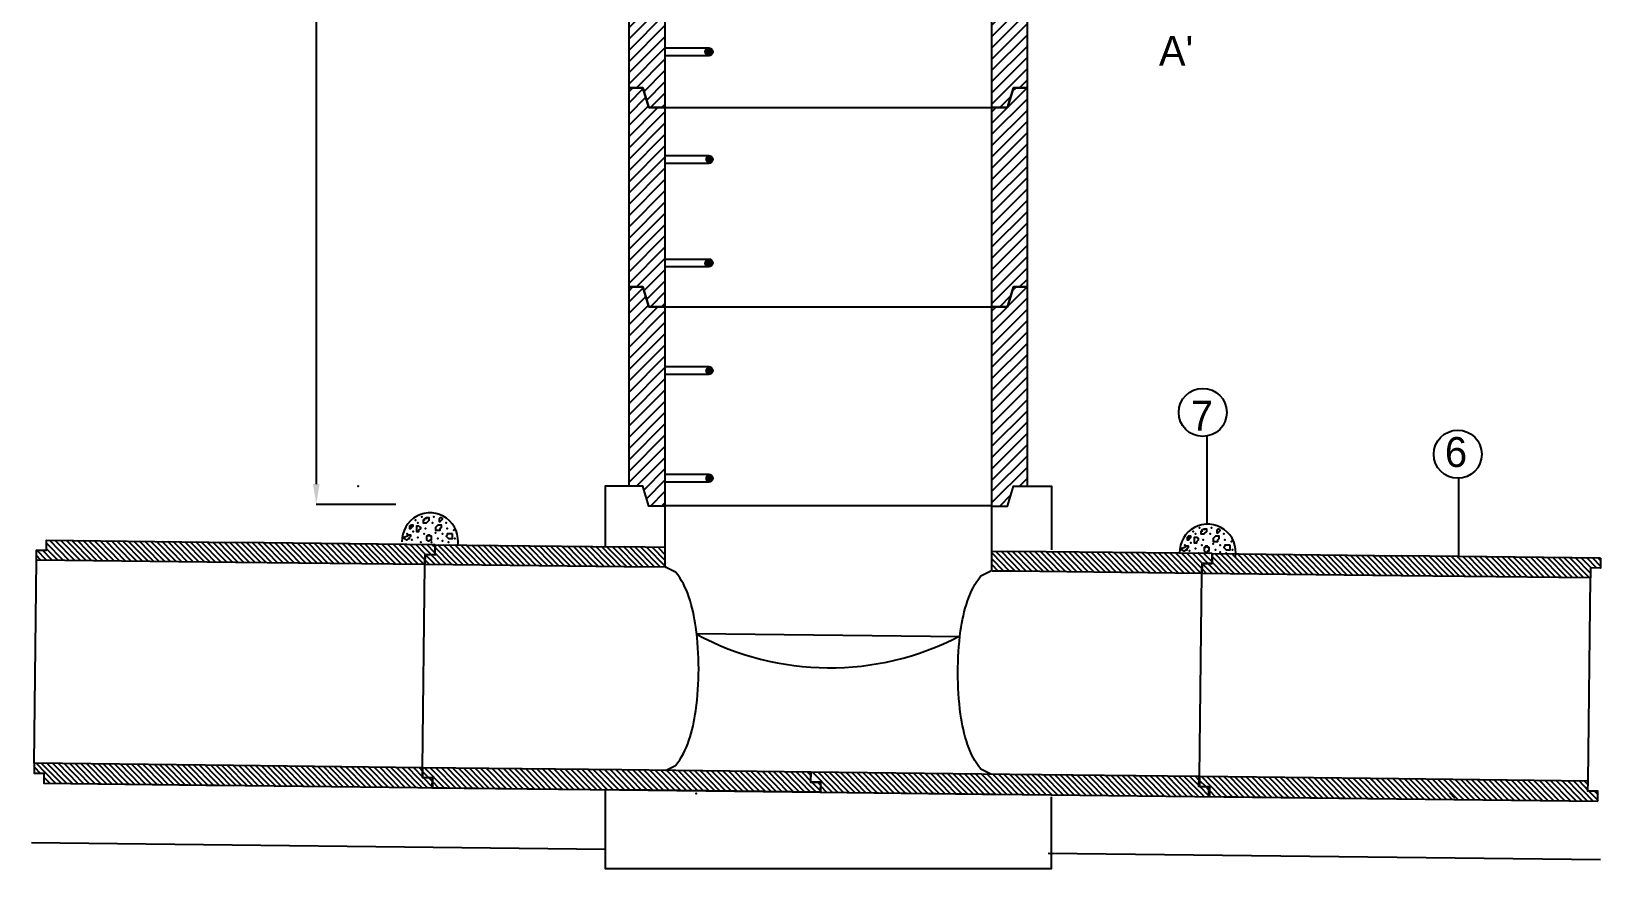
# Model space of a CAD drawing. Extents: x 0.6 to 16.6, y 0.3 to 12.9.
# Drawn here: x 1.64 to 9.51, y 4.54 to 8.74 of the extents above; entities that cross this region are included whole.
import ezdxf

# ---------------------------------------------------------------- set-up
doc = ezdxf.new("R2010")
doc.units = 0
doc.header["$LTSCALE"] = 0.3
doc.header["$MEASUREMENT"] = 0
doc.layers.get('0').update_dxf_attribs({"linetype": 'CONTINUOUS'})
for name, color, linetype in [('ANILLO', 1, 'CONTINUOUS'), ('RALLADO', 7, 'CONTINUOUS'), ('TEXTO', 7, 'CONTINUOUS')]:
    doc.layers.add(name, color=color, linetype=linetype)
doc.styles.add('LEROY', font='leroy')

# ---------------------------------------------------------------- blocks, each defined once
blk = doc.blocks.new('*X2')
at = {"color": 0}
for p, q in [((22.46, 19.2922), (22.55, 19.3822)), ((22.5002, 19.3606), (22.5496, 19.41)), ((22.5123, 19.401), (22.5213, 19.41)), ((22.46, 19.3204), (22.4996, 19.36)), ((22.46, 19.3487), (22.4713, 19.36)), ((22.46, 19.2639), (22.55, 19.3539)), ((22.46, 19.2356), (22.55, 19.3256)), ((22.46, 19.2073), (22.55, 19.2973)), ((22.46, 19.179), (22.55, 19.269)), ((22.46, 19.1507), (22.55, 19.2407)), ((22.46, 19.1225), (22.55, 19.2125)), ((22.46, 19.0942), (22.55, 19.1842)), ((22.46, 19.0659), (22.55, 19.1559)), ((22.46, 19.0376), (22.55, 19.1276)), ((22.46, 19.0093), (22.55, 19.0993)), ((22.46, 18.981), (22.55, 19.071)), ((22.46, 18.9528), (22.55, 19.0428)), ((22.46, 18.9245), (22.55, 19.0145)), ((22.46, 18.8962), (22.55, 18.9862)), ((22.46, 18.8679), (22.55, 18.9579)), ((22.5304, 18.91), (22.55, 18.9296)), ((22.4804, 18.86), (22.5084, 18.888))]:
    blk.add_line(p, q, dxfattribs=at)
blk = doc.blocks.new('*X1')
at = {"color": 0}
for p, q in [((21.55, 19.4004), (21.5596, 19.41)), ((21.55, 19.3721), (21.5857, 19.4078)), ((21.55, 19.3438), (21.5922, 19.386)), ((21.55, 19.3155), (21.5987, 19.3643)), ((21.55, 19.2873), (21.6227, 19.36)), ((21.55, 19.259), (21.64, 19.349)), ((21.55, 19.2307), (21.64, 19.3207)), ((21.55, 19.2024), (21.64, 19.2924)), ((21.55, 19.1741), (21.64, 19.2641)), ((21.55, 19.1458), (21.64, 19.2358)), ((21.55, 19.1176), (21.64, 19.2076)), ((21.55, 19.0893), (21.64, 19.1793)), ((21.55, 19.061), (21.64, 19.151)), ((21.55, 19.0327), (21.64, 19.1227)), ((21.55, 19.0044), (21.64, 19.0944)), ((21.55, 18.9761), (21.64, 19.0661)), ((21.55, 18.9478), (21.64, 19.0378)), ((21.55, 18.9196), (21.64, 19.0096)), ((21.5687, 18.91), (21.64, 18.9813)), ((21.5878, 18.9008), (21.64, 18.953)), ((21.5943, 18.879), (21.64, 18.9247)), ((21.6036, 18.86), (21.64, 18.8964)), ((21.6319, 18.86), (21.64, 18.8681))]:
    blk.add_line(p, q, dxfattribs=at)
blk = doc.blocks.new('ANILLO', base_point=(21.55, 18.86))
at = {"layer": 'ANILLO'}
for points in [[(21.55, 19.41), (21.585, 19.41), (21.6, 19.36), (21.64, 19.36), (21.64, 18.86), (21.6, 18.86), (21.585, 18.91), (21.55, 18.91)], [(22.55, 19.41), (22.515, 19.41), (22.5, 19.36), (22.46, 19.36), (22.46, 18.86), (22.5, 18.86), (22.515, 18.91), (22.55, 18.91)]]:
    blk.add_lwpolyline(points, close=True, dxfattribs=at)
at = {"layer": 'RALLADO'}
blk.add_line((21.64, 19.36), (22.46, 19.36), dxfattribs=at)
for name in ['*X1', '*X2']:
    blk.add_blockref(name, (0, 0), dxfattribs=at)

msp = doc.modelspace()

# ---------------------------------------------------------------- linework, layer by layer
at = {"color": 0, "linetype": 'ByBlock'}
for p, q in [((3.0659, 11.8188), (3.0659, 6.4688)), ((3.0659, 6.3688), (3.4659, 6.3688))]:
    msp.add_line(p, q, dxfattribs=at)
for p, q in [((7.5359, 6.7097), (7.5359, 6.2688)), ((8.8005, 6.4981), (8.8005, 6.1077)), ((4.8198, 6.3611), (6.457, 6.3611)), ((1.7689, 6.0865), (1.7121, 6.1446)), ((1.7971, 6.0862), (1.7124, 6.1729)), ((1.8254, 6.0858), (1.7266, 6.187)), ((1.8537, 6.0855), (1.7549, 6.1866)), ((1.882, 6.0852), (1.7831, 6.1863)), ((1.9103, 6.0849), (1.8114, 6.186)), ((1.9385, 6.0845), (1.8397, 6.1857)), ((1.9668, 6.0842), (1.868, 6.1853)), ((1.9951, 6.0839), (1.8963, 6.185)), ((2.0234, 6.0836), (1.9245, 6.1847)), ((2.0517, 6.0832), (1.9528, 6.1844)), ((2.08, 6.0829), (1.9811, 6.184)), ((2.1082, 6.0826), (2.0094, 6.1837)), ((2.1365, 6.0823), (2.0377, 6.1834)), ((2.1648, 6.0819), (2.066, 6.1831)), ((2.1931, 6.0816), (2.0942, 6.1827)), ((2.2214, 6.0813), (2.1225, 6.1824)), ((2.2497, 6.081), (2.1508, 6.1821)), ((2.2779, 6.0806), (2.1791, 6.1818)), ((2.3062, 6.0803), (2.2074, 6.1814)), ((2.3345, 6.08), (2.2357, 6.1811)), ((2.3628, 6.0797), (2.2639, 6.1808)), ((2.3911, 6.0793), (2.2922, 6.1805)), ((2.4193, 6.079), (2.3205, 6.1802)), ((2.4476, 6.0787), (2.3488, 6.1798)), ((2.4759, 6.0784), (2.3771, 6.1795)), ((2.5042, 6.078), (2.4053, 6.1792)), ((2.5325, 6.0777), (2.4336, 6.1789)), ((2.5608, 6.0774), (2.4619, 6.1785)), ((2.589, 6.0771), (2.4902, 6.1782)), ((2.6173, 6.0767), (2.5185, 6.1779)), ((2.6456, 6.0764), (2.5468, 6.1776)), ((2.6739, 6.0761), (2.575, 6.1772)), ((2.7022, 6.0758), (2.6033, 6.1769)), ((2.7305, 6.0754), (2.6316, 6.1766)), ((2.7587, 6.0751), (2.6599, 6.1763)), ((3.6624, 6.1647), (2.6625, 6.1762)), ((2.787, 6.0748), (2.6882, 6.1759)), ((2.8153, 6.0745), (2.7165, 6.1756)), ((2.8436, 6.0741), (2.7447, 6.1753)), ((2.8719, 6.0738), (2.773, 6.175)), ((2.9001, 6.0735), (2.8013, 6.1746)), ((2.9284, 6.0732), (2.8296, 6.1743)), ((2.9567, 6.0728), (2.8579, 6.174)), ((2.985, 6.0725), (2.8862, 6.1737)), ((3.0133, 6.0722), (2.9144, 6.1733)), ((3.0416, 6.0719), (2.9427, 6.173)), ((3.0698, 6.0715), (2.971, 6.1727)), ((3.0981, 6.0712), (2.9993, 6.1724)), ((3.1264, 6.0709), (3.0276, 6.172)), ((3.1547, 6.0706), (3.0558, 6.1717)), ((3.183, 6.0702), (3.0841, 6.1714)), ((3.2113, 6.0699), (3.1124, 6.1711)), ((3.2395, 6.0696), (3.1407, 6.1707)), ((3.2678, 6.0693), (3.169, 6.1704)), ((3.2961, 6.0689), (3.1973, 6.1701)), ((3.3244, 6.0686), (3.2255, 6.1698)), ((3.3527, 6.0683), (3.2538, 6.1694)), ((3.3809, 6.068), (3.2821, 6.1691)), ((3.4092, 6.0676), (3.3104, 6.1688)), ((3.4375, 6.0673), (3.3387, 6.1685)), ((3.4658, 6.067), (3.367, 6.1681)), ((3.4941, 6.0667), (3.3952, 6.1678)), ((3.5224, 6.0663), (3.4235, 6.1675)), ((3.5506, 6.066), (3.4518, 6.1672)), ((3.5789, 6.0657), (3.4801, 6.1668)), ((3.6072, 6.0654), (3.5084, 6.1665)), ((3.6115, 6.0895), (3.5366, 6.1662)), ((3.6144, 6.1153), (3.5649, 6.1659)), ((3.6426, 6.115), (3.5932, 6.1655)), ((3.6619, 6.1238), (3.6215, 6.1652)), ((3.6623, 6.1521), (3.6498, 6.1649)), ((3.7474, 6.0638), (3.6627, 6.1505)), ((3.7757, 6.0634), (3.6769, 6.1646)), ((3.804, 6.0631), (3.7051, 6.1642)), ((3.8323, 6.0628), (3.7334, 6.1639)), ((3.8606, 6.0625), (3.7617, 6.1636)), ((3.8888, 6.0621), (3.79, 6.1633)), ((3.9171, 6.0618), (3.8183, 6.1629)), ((3.9454, 6.0615), (3.8466, 6.1626)), ((3.9737, 6.0612), (3.8748, 6.1623)), ((4.002, 6.0608), (3.9031, 6.162)), ((4.0303, 6.0605), (3.9314, 6.1616)), ((4.0585, 6.0602), (3.9597, 6.1613)), ((4.0868, 6.0599), (3.988, 6.161)), ((4.1151, 6.0595), (4.0163, 6.1607)), ((4.1434, 6.0592), (4.0445, 6.1603)), ((4.1717, 6.0589), (4.0728, 6.16)), ((4.1999, 6.0586), (4.1011, 6.1597)), ((4.2282, 6.0582), (4.1294, 6.1594)), ((4.2565, 6.0579), (4.1577, 6.159)), ((4.2848, 6.0576), (4.1859, 6.1587)), ((4.3131, 6.0573), (4.2142, 6.1584)), ((4.3414, 6.0569), (4.2425, 6.1581)), ((4.3696, 6.0566), (4.2708, 6.1577)), ((4.3979, 6.0563), (4.2991, 6.1574)), ((4.4262, 6.056), (4.3274, 6.1571)), ((4.4545, 6.0556), (4.3556, 6.1568)), ((4.4828, 6.0553), (4.3839, 6.1564)), ((4.5111, 6.055), (4.4122, 6.1561)), ((4.5393, 6.0547), (4.4405, 6.1558)), ((4.5676, 6.0543), (4.4688, 6.1555)), ((4.5959, 6.054), (4.4971, 6.1551)), ((4.6242, 6.0537), (4.5253, 6.1548)), ((4.6525, 6.0534), (4.5536, 6.1545)), ((4.6807, 6.053), (4.5819, 6.1542)), ((4.709, 6.0527), (4.6102, 6.1539)), ((4.82, 6.1514), (4.6128, 6.1538)), ((4.7373, 6.0524), (4.6385, 6.1535)), ((4.7656, 6.0521), (4.6667, 6.1532)), ((4.7939, 6.0517), (4.695, 6.1529)), ((4.8222, 6.0514), (4.7233, 6.1526)), ((4.8193, 6.083), (4.7516, 6.1522)), ((4.8186, 6.1121), (4.7847, 6.1468)), ((1.6497, 5.0678), (1.6614, 6.0877)), ((1.684, 6.0875), (1.6617, 6.1103)), ((1.7123, 6.0871), (1.6629, 6.1377)), ((1.7406, 6.0868), (1.6911, 6.1374)), ((3.6343, 6.0651), (3.612, 6.0879)), ((3.6626, 6.0647), (3.6132, 6.1153)), ((3.6909, 6.0644), (3.6414, 6.115)), ((3.7191, 6.0641), (3.6624, 6.1222)), ((6.5179, 6.0319), (6.4595, 6.0917)), ((6.5462, 6.0316), (6.4598, 6.12)), ((6.5745, 6.0313), (6.4756, 6.1324)), ((6.6028, 6.031), (6.5039, 6.1321)), ((6.631, 6.0306), (6.5322, 6.1318)), ((6.6593, 6.0303), (6.5605, 6.1314)), ((7.563, 6.1199), (6.5631, 6.1314)), ((6.6876, 6.03), (6.5888, 6.1311)), ((6.7159, 6.0297), (6.617, 6.1308)), ((6.7442, 6.0293), (6.6453, 6.1305)), ((6.7725, 6.029), (6.6736, 6.1301)), ((6.8007, 6.0287), (6.7019, 6.1298)), ((6.829, 6.0284), (6.7302, 6.1295)), ((6.8573, 6.028), (6.7585, 6.1292)), ((6.8856, 6.0277), (6.7867, 6.1288)), ((6.9139, 6.0274), (6.815, 6.1285)), ((6.9421, 6.0271), (6.8433, 6.1282)), ((6.9704, 6.0267), (6.8716, 6.1279)), ((6.9987, 6.0264), (6.8999, 6.1276)), ((7.027, 6.0261), (6.9281, 6.1272)), ((7.0553, 6.0258), (6.9564, 6.1269)), ((7.0836, 6.0254), (6.9847, 6.1266)), ((7.1118, 6.0251), (7.013, 6.1263)), ((7.1401, 6.0248), (7.0413, 6.1259)), ((7.1684, 6.0245), (7.0696, 6.1256)), ((7.1967, 6.0241), (7.0978, 6.1253)), ((7.225, 6.0238), (7.1261, 6.125)), ((7.2533, 6.0235), (7.1544, 6.1246)), ((7.2815, 6.0232), (7.1827, 6.1243)), ((7.3098, 6.0228), (7.211, 6.124)), ((7.3381, 6.0225), (7.2393, 6.1237)), ((7.3664, 6.0222), (7.2675, 6.1233)), ((7.3947, 6.0219), (7.2958, 6.123)), ((7.4229, 6.0215), (7.3241, 6.1227)), ((7.4512, 6.0212), (7.3524, 6.1224)), ((7.4795, 6.0209), (7.3807, 6.122)), ((7.5078, 6.0206), (7.409, 6.1217)), ((7.5121, 6.0447), (7.4372, 6.1214)), ((7.5149, 6.0705), (7.4655, 6.1211)), ((7.5432, 6.0702), (7.4938, 6.1207)), ((7.5628, 6.0199), (7.5134, 6.0705)), ((7.5625, 6.079), (7.5221, 6.1204)), ((7.5911, 6.0196), (7.5417, 6.0702)), ((7.6194, 6.0193), (7.5626, 6.0774)), ((7.6477, 6.019), (7.5629, 6.1057)), ((7.6759, 6.0186), (7.5771, 6.1198)), ((7.7042, 6.0183), (7.6054, 6.1194)), ((7.7325, 6.018), (7.6337, 6.1191)), ((7.7608, 6.0177), (7.6619, 6.1188)), ((7.7891, 6.0173), (7.6902, 6.1185)), ((7.8174, 6.017), (7.7185, 6.1181)), ((7.8456, 6.0167), (7.7468, 6.1178)), ((7.8739, 6.0164), (7.7751, 6.1175)), ((7.9022, 6.016), (7.8034, 6.1172)), ((7.9305, 6.0157), (7.8316, 6.1168)), ((7.9588, 6.0154), (7.8599, 6.1165)), ((7.9871, 6.0151), (7.8882, 6.1162)), ((8.0153, 6.0147), (7.9165, 6.1159)), ((8.0436, 6.0144), (7.9448, 6.1155)), ((8.0719, 6.0141), (7.9731, 6.1152)), ((8.1002, 6.0138), (8.0013, 6.1149)), ((8.1285, 6.0134), (8.0296, 6.1146)), ((8.1567, 6.0131), (8.0579, 6.1142)), ((8.185, 6.0128), (8.0862, 6.1139)), ((8.2133, 6.0125), (8.1145, 6.1136)), ((8.2416, 6.0121), (8.1428, 6.1133)), ((8.2699, 6.0118), (8.171, 6.1129)), ((8.2982, 6.0115), (8.1993, 6.1126)), ((8.3264, 6.0112), (8.2276, 6.1123)), ((8.3547, 6.0108), (8.2559, 6.112)), ((8.383, 6.0105), (8.2842, 6.1117)), ((8.4113, 6.0102), (8.3124, 6.1113)), ((8.4396, 6.0099), (8.3407, 6.111)), ((8.4679, 6.0095), (8.369, 6.1107)), ((8.4961, 6.0092), (8.3973, 6.1104)), ((8.5244, 6.0089), (8.4256, 6.11)), ((8.5527, 6.0086), (8.4539, 6.1097)), ((8.581, 6.0082), (8.4821, 6.1094)), ((8.6093, 6.0079), (8.5104, 6.1091)), ((9.5129, 6.0975), (8.513, 6.109)), ((8.6375, 6.0076), (8.5387, 6.1087)), ((8.6658, 6.0073), (8.567, 6.1084)), ((8.6941, 6.0069), (8.5953, 6.1081)), ((8.7224, 6.0066), (8.6236, 6.1078)), ((8.7507, 6.0063), (8.6518, 6.1074)), ((8.779, 6.006), (8.6801, 6.1071)), ((8.8072, 6.0056), (8.7084, 6.1068)), ((8.8355, 6.0053), (8.7367, 6.1065)), ((8.8638, 6.005), (8.765, 6.1061)), ((8.8921, 6.0047), (8.7932, 6.1058)), ((8.9204, 6.0043), (8.8215, 6.1055)), ((8.9487, 6.004), (8.8498, 6.1052)), ((8.9769, 6.0037), (8.8781, 6.1048)), ((9.0052, 6.0034), (8.9064, 6.1045)), ((9.0335, 6.003), (8.9347, 6.1042)), ((9.0618, 6.0027), (8.9629, 6.1039)), ((9.0901, 6.0024), (8.9912, 6.1035)), ((9.1183, 6.0021), (9.0195, 6.1032)), ((9.1466, 6.0017), (9.0478, 6.1029)), ((9.1749, 6.0014), (9.0761, 6.1026)), ((9.2032, 6.0011), (9.1044, 6.1022)), ((9.2315, 6.0008), (9.1326, 6.1019)), ((9.2598, 6.0004), (9.1609, 6.1016)), ((9.288, 6.0001), (9.1892, 6.1013)), ((9.3163, 5.9998), (9.2175, 6.1009)), ((9.3446, 5.9995), (9.2458, 6.1006)), ((9.3729, 5.9991), (9.274, 6.1003)), ((9.4012, 5.9988), (9.3023, 6.1)), ((9.4295, 5.9985), (9.3306, 6.0996)), ((9.4577, 5.9982), (9.3589, 6.0993)), ((9.4621, 6.0223), (9.3872, 6.099)), ((9.4649, 6.0481), (9.4155, 6.0987)), ((9.4932, 6.0478), (9.4437, 6.0983)), ((9.5125, 6.0566), (9.472, 6.098)), ((9.5128, 6.0849), (9.5003, 6.0977)), ((3.6, 5.0454), (3.6117, 6.0653)), ((6.4613, 6.0326), (6.4588, 6.0352)), ((6.4896, 6.0323), (6.4591, 6.0635)), ((7.5002, 5.0006), (7.5119, 6.0205)), ((7.5345, 6.0203), (7.5122, 6.0431)), ((9.4505, 4.9782), (9.4622, 5.9981)), ((4.9753, 5.7196), (6.297, 5.7044)), ((1.6803, 5.0174), (1.6525, 5.0458)), ((1.758, 4.9665), (1.6591, 5.0677)), ((1.7863, 4.9662), (1.6874, 5.0673)), ((1.8146, 4.9659), (1.7157, 5.067)), ((1.8428, 4.9656), (1.744, 5.0667)), ((1.8711, 4.9652), (1.7723, 5.0664)), ((1.8994, 4.9649), (1.8006, 5.066)), ((1.9277, 4.9646), (1.8288, 5.0657)), ((1.956, 4.9643), (1.8571, 5.0654)), ((1.9842, 4.9639), (1.8854, 5.0651)), ((2.0125, 4.9636), (1.9137, 5.0647)), ((2.0408, 4.9633), (1.942, 5.0644)), ((2.0691, 4.963), (1.9703, 5.0641)), ((2.0974, 4.9626), (1.9985, 5.0638)), ((2.1257, 4.9623), (2.0268, 5.0634)), ((2.1539, 4.962), (2.0551, 5.0631)), ((2.1822, 4.9617), (2.0834, 5.0628)), ((2.2105, 4.9613), (2.1117, 5.0625)), ((2.2388, 4.961), (2.1399, 5.0622)), ((2.2671, 4.9607), (2.1682, 5.0618)), ((2.2954, 4.9604), (2.1965, 5.0615)), ((2.3236, 4.96), (2.2248, 5.0612)), ((2.3519, 4.9597), (2.2531, 5.0609)), ((2.3802, 4.9594), (2.2814, 5.0605)), ((2.4085, 4.9591), (2.3096, 5.0602)), ((2.4368, 4.9587), (2.3379, 5.0599)), ((2.465, 4.9584), (2.3662, 5.0596)), ((2.4933, 4.9581), (2.3945, 5.0592)), ((2.5216, 4.9578), (2.4228, 5.0589)), ((2.5499, 4.9574), (2.4511, 5.0586)), ((2.5782, 4.9571), (2.4793, 5.0583)), ((2.6065, 4.9568), (2.5076, 5.0579)), ((2.6347, 4.9565), (2.5359, 5.0576)), ((2.663, 4.9561), (2.5642, 5.0573)), ((2.6913, 4.9558), (2.5925, 5.057)), ((2.7196, 4.9555), (2.6207, 5.0566)), ((2.7479, 4.9552), (2.649, 5.0563)), ((2.7762, 4.9548), (2.6773, 5.056)), ((2.8044, 4.9545), (2.7056, 5.0557)), ((2.8327, 4.9542), (2.7339, 5.0553)), ((2.861, 4.9539), (2.7622, 5.055)), ((2.8893, 4.9535), (2.7904, 5.0547)), ((2.9176, 4.9532), (2.8187, 5.0544)), ((2.9459, 4.9529), (2.847, 5.054)), ((2.9741, 4.9526), (2.8753, 5.0537)), ((3.0024, 4.9522), (2.9036, 5.0534)), ((3.0307, 4.9519), (2.9319, 5.0531)), ((3.059, 4.9516), (2.9601, 5.0527)), ((3.0873, 4.9513), (2.9884, 5.0524)), ((3.1155, 4.9509), (3.0167, 5.0521)), ((3.1438, 4.9506), (3.045, 5.0518)), ((3.1721, 4.9503), (3.0733, 5.0514)), ((3.2004, 4.95), (3.1015, 5.0511)), ((3.2287, 4.9496), (3.1298, 5.0508)), ((3.257, 4.9493), (3.1581, 5.0505)), ((3.2852, 4.949), (3.1864, 5.0501)), ((3.3135, 4.9487), (3.2147, 5.0498)), ((3.3418, 4.9483), (3.243, 5.0495)), ((3.3701, 4.948), (3.2712, 5.0492)), ((3.3984, 4.9477), (3.2995, 5.0488)), ((3.4267, 4.9474), (3.3278, 5.0485)), ((3.4549, 4.947), (3.3561, 5.0482)), ((3.4832, 4.9467), (3.3844, 5.0479)), ((3.5115, 4.9464), (3.4127, 5.0475)), ((3.5398, 4.9461), (3.4409, 5.0472)), ((3.5681, 4.9457), (3.4692, 5.0469)), ((3.5963, 4.9454), (3.4975, 5.0466)), ((3.6246, 4.9451), (3.5258, 5.0462)), ((3.6021, 4.9968), (3.5541, 5.0459)), ((3.6024, 5.0251), (3.5823, 5.0456)), ((3.7083, 4.9441), (3.6094, 5.0453)), ((3.7366, 4.9438), (3.6377, 5.0449)), ((3.7648, 4.9435), (3.666, 5.0446)), ((3.7931, 4.9432), (3.6943, 5.0443)), ((3.8214, 4.9428), (3.7226, 5.044)), ((3.8497, 4.9425), (3.7509, 5.0436)), ((3.878, 4.9422), (3.7791, 5.0433)), ((3.9063, 4.9419), (3.8074, 5.043)), ((3.9345, 4.9415), (3.8357, 5.0427)), ((3.9628, 4.9412), (3.864, 5.0423)), ((3.9911, 4.9409), (3.8923, 5.042)), ((4.0194, 4.9406), (3.9205, 5.0417)), ((1.7297, 4.9669), (1.7019, 4.9953)), ((3.6306, 4.995), (3.6028, 5.0234)), ((3.6515, 4.9462), (3.6035, 4.9953)), ((3.6518, 4.9745), (3.6318, 4.995)), ((3.68, 4.9445), (3.6522, 4.9729)), ((4.0477, 4.9402), (3.9488, 5.0414)), ((4.076, 4.9399), (3.9771, 5.041)), ((4.1042, 4.9396), (4.0054, 5.0407)), ((4.1325, 4.9393), (4.0337, 5.0404)), ((4.1608, 4.9389), (4.062, 5.0401)), ((4.1891, 4.9386), (4.0902, 5.0397)), ((4.2174, 4.9383), (4.1185, 5.0394)), ((4.2456, 4.938), (4.1468, 5.0391)), ((4.2739, 4.9376), (4.1751, 5.0388)), ((4.3022, 4.9373), (4.2034, 5.0384)), ((4.3305, 4.937), (4.2317, 5.0381)), ((4.3588, 4.9367), (4.2599, 5.0378)), ((4.3871, 4.9363), (4.2882, 5.0375)), ((4.4153, 4.936), (4.3165, 5.0371)), ((4.4436, 4.9357), (4.3448, 5.0368)), ((4.4719, 4.9354), (4.3731, 5.0365)), ((4.5002, 4.935), (4.4013, 5.0362)), ((4.5285, 4.9347), (4.4296, 5.0359)), ((4.5568, 4.9344), (4.4579, 5.0355)), ((4.585, 4.9341), (4.4862, 5.0352)), ((4.6133, 4.9337), (4.5145, 5.0349)), ((4.6416, 4.9334), (4.5428, 5.0346)), ((4.6699, 4.9331), (4.571, 5.0342)), ((4.6982, 4.9328), (4.5993, 5.0339)), ((4.7264, 4.9324), (4.6276, 5.0336)), ((4.7547, 4.9321), (4.6559, 5.0333)), ((4.783, 4.9318), (4.6842, 5.0329)), ((4.8113, 4.9315), (4.7125, 5.0326)), ((4.8396, 4.9311), (4.7407, 5.0323)), ((4.8679, 4.9308), (4.769, 5.032)), ((4.8961, 4.9305), (4.7973, 5.0316)), ((4.9244, 4.9302), (4.8256, 5.0313)), ((4.9527, 4.9298), (4.8539, 5.031)), ((4.981, 4.9295), (4.8821, 5.0307)), ((5.0093, 4.9292), (4.9104, 5.0303)), ((5.0376, 4.9289), (4.9387, 5.03)), ((5.0658, 4.9285), (4.967, 5.0297)), ((5.0941, 4.9282), (4.9953, 5.0294)), ((5.1224, 4.9279), (5.0236, 5.029)), ((5.1507, 4.9276), (5.0518, 5.0287)), ((5.179, 4.9272), (5.0801, 5.0284)), ((5.2073, 4.9269), (5.1084, 5.0281)), ((5.2355, 4.9266), (5.1367, 5.0277)), ((5.2638, 4.9263), (5.165, 5.0274)), ((5.2921, 4.9259), (5.1933, 5.0271)), ((5.3204, 4.9256), (5.2215, 5.0268)), ((5.3487, 4.9253), (5.2498, 5.0264)), ((5.3769, 4.925), (5.2781, 5.0261)), ((5.4052, 4.9246), (5.3064, 5.0258)), ((5.4335, 4.9243), (5.3347, 5.0255)), ((5.4618, 4.924), (5.3629, 5.0251)), ((5.4901, 4.9237), (5.3912, 5.0248)), ((5.5184, 4.9233), (5.4195, 5.0245)), ((5.5466, 4.923), (5.4478, 5.0242)), ((5.5749, 4.9227), (5.4761, 5.0238)), ((5.5524, 4.9744), (5.5044, 5.0235)), ((5.5527, 5.0027), (5.5326, 5.0232)), ((5.6018, 4.9238), (5.5538, 4.9729)), ((5.6556, 4.9218), (5.5568, 5.0229)), ((5.6021, 4.9521), (5.5821, 4.9726)), ((5.6839, 4.9214), (5.5851, 5.0226)), ((5.7122, 4.9211), (5.6133, 5.0223)), ((5.7405, 4.9208), (5.6416, 5.0219)), ((5.7688, 4.9205), (5.6699, 5.0216)), ((5.797, 4.9201), (5.6982, 5.0213)), ((5.8253, 4.9198), (5.7265, 5.021)), ((5.8536, 4.9195), (5.7548, 5.0206)), ((5.8819, 4.9192), (5.783, 5.0203)), ((5.9102, 4.9188), (5.8113, 5.02)), ((5.9384, 4.9185), (5.8396, 5.0197)), ((5.9667, 4.9182), (5.8679, 5.0193)), ((5.995, 4.9179), (5.8962, 5.019)), ((6.0233, 4.9175), (5.9244, 5.0187)), ((6.0516, 4.9172), (5.9527, 5.0184)), ((6.0799, 4.9169), (5.981, 5.018)), ((6.1081, 4.9166), (6.0093, 5.0177)), ((6.1364, 4.9162), (6.0376, 5.0174)), ((6.1647, 4.9159), (6.0659, 5.0171)), ((6.193, 4.9156), (6.0941, 5.0167)), ((6.2213, 4.9153), (6.1224, 5.0164)), ((6.2496, 4.9149), (6.1507, 5.0161)), ((6.2778, 4.9146), (6.179, 5.0158)), ((6.3061, 4.9143), (6.2073, 5.0154)), ((6.3344, 4.914), (6.2356, 5.0151)), ((6.3627, 4.9136), (6.2638, 5.0148)), ((6.391, 4.9133), (6.2921, 5.0145)), ((6.4192, 4.913), (6.3204, 5.0141)), ((6.4475, 4.9127), (6.3487, 5.0138)), ((6.4758, 4.9123), (6.377, 5.0135)), ((6.5041, 4.912), (6.4052, 5.0132)), ((6.5324, 4.9117), (6.4335, 5.0128)), ((6.5607, 4.9114), (6.4618, 5.0125)), ((6.5889, 4.911), (6.4901, 5.0122)), ((6.6172, 4.9107), (6.5184, 5.0119)), ((6.6455, 4.9104), (6.5467, 5.0115)), ((6.6738, 4.9101), (6.5749, 5.0112)), ((6.7021, 4.9097), (6.6032, 5.0109)), ((6.7304, 4.9094), (6.6315, 5.0106)), ((6.7586, 4.9091), (6.6598, 5.0102)), ((6.7869, 4.9088), (6.6881, 5.0099)), ((6.8152, 4.9084), (6.7164, 5.0096)), ((6.8435, 4.9081), (6.7446, 5.0093)), ((6.8718, 4.9078), (6.7729, 5.0089)), ((6.9, 4.9075), (6.8012, 5.0086)), ((6.9283, 4.9071), (6.8295, 5.0083)), ((6.9566, 4.9068), (6.8578, 5.008)), ((6.9849, 4.9065), (6.886, 5.0076)), ((7.0132, 4.9062), (6.9143, 5.0073)), ((7.0415, 4.9058), (6.9426, 5.007)), ((7.0697, 4.9055), (6.9709, 5.0067)), ((7.098, 4.9052), (6.9992, 5.0063)), ((7.1263, 4.9049), (7.0275, 5.006)), ((7.1546, 4.9045), (7.0557, 5.0057)), ((7.1829, 4.9042), (7.084, 5.0054)), ((7.2112, 4.9039), (7.1123, 5.005)), ((7.2394, 4.9036), (7.1406, 5.0047)), ((7.2677, 4.9032), (7.1689, 5.0044)), ((7.296, 4.9029), (7.1972, 5.0041)), ((7.3243, 4.9026), (7.2254, 5.0037)), ((7.3526, 4.9023), (7.2537, 5.0034)), ((7.3808, 4.9019), (7.282, 5.0031)), ((7.4091, 4.9016), (7.3103, 5.0028)), ((7.4374, 4.9013), (7.3386, 5.0024)), ((7.4657, 4.901), (7.3669, 5.0021)), ((7.494, 4.9006), (7.3951, 5.0018)), ((7.5223, 4.9003), (7.4234, 5.0015)), ((7.4997, 4.952), (7.4517, 5.0011)), ((7.5, 4.9803), (7.48, 5.0008)), ((7.5308, 4.9502), (7.503, 4.9786)), ((7.6085, 4.8993), (7.5097, 5.0005)), ((7.6368, 4.899), (7.538, 5.0001)), ((7.6651, 4.8987), (7.5662, 4.9998)), ((7.6934, 4.8984), (7.5945, 4.9995)), ((7.7216, 4.898), (7.6228, 4.9992)), ((7.7499, 4.8977), (7.6511, 4.9988)), ((7.7782, 4.8974), (7.6794, 4.9985)), ((7.8065, 4.8971), (7.7077, 4.9982)), ((7.8348, 4.8967), (7.7359, 4.9979)), ((7.8631, 4.8964), (7.7642, 4.9975)), ((7.8913, 4.8961), (7.7925, 4.9972)), ((7.9196, 4.8958), (7.8208, 4.9969)), ((7.9479, 4.8954), (7.8491, 4.9966)), ((7.9762, 4.8951), (7.8773, 4.9962)), ((8.0045, 4.8948), (7.9056, 4.9959)), ((8.0328, 4.8945), (7.9339, 4.9956)), ((8.061, 4.8941), (7.9622, 4.9953)), ((8.0893, 4.8938), (7.9905, 4.9949)), ((8.1176, 4.8935), (8.0188, 4.9946)), ((8.1459, 4.8932), (8.047, 4.9943)), ((8.1742, 4.8928), (8.0753, 4.994)), ((8.2024, 4.8925), (8.1036, 4.9937)), ((8.2307, 4.8922), (8.1319, 4.9933)), ((8.259, 4.8919), (8.1602, 4.993)), ((8.2873, 4.8915), (8.1885, 4.9927)), ((8.3156, 4.8912), (8.2167, 4.9924)), ((8.3439, 4.8909), (8.245, 4.992)), ((8.3721, 4.8906), (8.2733, 4.9917)), ((8.4004, 4.8902), (8.3016, 4.9914)), ((8.4287, 4.8899), (8.3299, 4.9911)), ((8.457, 4.8896), (8.3581, 4.9907)), ((8.4853, 4.8893), (8.3864, 4.9904)), ((8.5136, 4.8889), (8.4147, 4.9901)), ((8.5418, 4.8886), (8.443, 4.9898)), ((8.5701, 4.8883), (8.4713, 4.9894)), ((8.5984, 4.888), (8.4996, 4.9891)), ((8.6267, 4.8876), (8.5278, 4.9888)), ((8.655, 4.8873), (8.5561, 4.9885)), ((8.6833, 4.887), (8.5844, 4.9881)), ((8.7115, 4.8867), (8.6127, 4.9878)), ((8.7398, 4.8863), (8.641, 4.9875)), ((8.7681, 4.886), (8.6693, 4.9872)), ((8.7964, 4.8857), (8.6975, 4.9868)), ((8.8247, 4.8854), (8.7258, 4.9865)), ((8.8529, 4.885), (8.7541, 4.9862)), ((8.8812, 4.8847), (8.7824, 4.9859)), ((8.9095, 4.8844), (8.8107, 4.9855)), ((8.9378, 4.8841), (8.8389, 4.9852)), ((8.9661, 4.8837), (8.8672, 4.9849)), ((8.9944, 4.8834), (8.8955, 4.9846)), ((9.0226, 4.8831), (8.9238, 4.9842)), ((9.0509, 4.8828), (8.9521, 4.9839)), ((9.0792, 4.8824), (8.9804, 4.9836)), ((9.1075, 4.8821), (9.0086, 4.9833)), ((9.1358, 4.8818), (9.0369, 4.9829)), ((9.1641, 4.8815), (9.0652, 4.9826)), ((9.1923, 4.8811), (9.0935, 4.9823)), ((9.2206, 4.8808), (9.1218, 4.982)), ((9.2489, 4.8805), (9.1501, 4.9816)), ((9.2772, 4.8802), (9.1783, 4.9813)), ((9.3055, 4.8798), (9.2066, 4.981)), ((9.3337, 4.8795), (9.2349, 4.9807)), ((9.362, 4.8792), (9.2632, 4.9803)), ((9.3903, 4.8789), (9.2915, 4.98)), ((9.4186, 4.8785), (9.3197, 4.9797)), ((9.4469, 4.8782), (9.348, 4.9794)), ((9.4752, 4.8779), (9.3763, 4.979)), ((9.4526, 4.9296), (9.4046, 4.9787)), ((9.4529, 4.9579), (9.4329, 4.9784)), ((5.5987, 4.9224), (4.5988, 4.9339)), ((5.6273, 4.9221), (5.5996, 4.9505)), ((7.5491, 4.9014), (7.5011, 4.9506)), ((7.5495, 4.9297), (7.5294, 4.9502)), ((7.5802, 4.8997), (7.5525, 4.9281)), ((8.7836, 4.8913), (8.7558, 4.9197)), ((9.502, 4.879), (9.454, 4.9281)), ((9.5024, 4.9073), (9.4823, 4.9278))]:
    msp.add_line(p, q)
at = {"color": 1}
for p, q in [((4.8159, 6.3588), (4.8159, 6.0521)), ((6.4559, 6.3588), (6.4559, 6.0328)), ((4.5159, 4.6348), (1.6359, 4.6679)), ((9.5131, 4.5829), (6.7395, 4.6147))]:
    msp.add_line(p, q, dxfattribs=at)
for points in [[(4.8159, 8.6588), (5.0359, 8.6588, -1), (5.0359, 8.6188), (4.8159, 8.6188)], [(4.8159, 8.1188), (5.0359, 8.1188, -1), (5.0359, 8.0788), (4.8159, 8.0788)], [(4.8159, 7.5988), (5.0359, 7.5988, -1), (5.0359, 7.5588), (4.8159, 7.5588)], [(4.8159, 7.0588), (5.0359, 7.0588, -1), (5.0359, 7.0188), (4.8159, 7.0188)], [(4.8159, 6.5188), (5.0359, 6.5188, -1), (5.0359, 6.4788), (4.8159, 6.4788)]]:
    msp.add_lwpolyline(points, format="xyb")
at = {"const_width": 0.02}
for points in [[(5.0228, 8.6399, 1), (5.0428, 8.6399, 1)], [(5.0281, 8.0999, 1), (5.0481, 8.0999, 1)], [(5.0228, 7.5775, 1), (5.0428, 7.5775, 1)], [(5.0281, 7.0375, 1), (5.0481, 7.0375, 1)], [(5.0281, 6.4975, 1), (5.0481, 6.4975, 1)]]:
    msp.add_lwpolyline(points, format="xyb", close=True, dxfattribs=at)
at = {"color": 1}
for points in [[(4.6359, 6.4588), (4.5159, 6.4588), (4.5159, 6.1588)], [(6.6359, 6.4588), (6.7559, 6.4588), (6.7559, 6.1388)], [(4.5159, 4.9388), (4.5159, 4.5388), (6.7559, 4.5388), (6.7559, 4.8988)]]:
    msp.add_lwpolyline(points, dxfattribs=at)
for points in [[(3.5462, 6.2635), (3.5402, 6.2635), (3.5343, 6.2576), (3.5343, 6.2458), (3.5402, 6.2458), (3.5462, 6.2517), (3.5462, 6.2576), (3.5521, 6.2576), (3.5521, 6.2635), (3.5462, 6.2635)], [(3.5698, 6.2517), (3.5698, 6.231), (3.5816, 6.231), (3.5816, 6.2369), (3.5905, 6.2458), (3.5905, 6.2517), (3.5816, 6.2576), (3.5698, 6.2576), (3.5698, 6.2517)], [(3.62, 6.2931), (3.62, 6.299), (3.6082, 6.2931), (3.6082, 6.2872), (3.6023, 6.2872), (3.6023, 6.2753), (3.62, 6.2753), (3.6319, 6.2872), (3.6319, 6.299), (3.62, 6.299)], [(3.688, 6.2635), (3.6762, 6.2635), (3.6644, 6.2517), (3.6644, 6.2369), (3.688, 6.2369), (3.688, 6.2458), (3.6939, 6.2517), (3.6939, 6.2635), (3.688, 6.2635)], [(3.688, 6.299), (3.6821, 6.2931), (3.6821, 6.2813), (3.688, 6.2813), (3.6998, 6.2931), (3.6939, 6.299), (3.688, 6.299)], [(7.5238, 6.2369), (7.5238, 6.2428), (7.512, 6.2369), (7.512, 6.231), (7.5061, 6.231), (7.5061, 6.2192), (7.5238, 6.2192), (7.5357, 6.231), (7.5357, 6.2428), (7.5238, 6.2428)], [(7.5918, 6.2428), (7.5859, 6.2369), (7.5859, 6.2251), (7.5918, 6.2251), (7.6036, 6.2369), (7.5977, 6.2428), (7.5918, 6.2428)], [(2.6613, 6.0762), (1.6614, 6.0877), (1.662, 6.1377), (1.712, 6.1371), (1.7125, 6.1871), (2.6625, 6.1762)], [(3.6624, 6.1647), (3.6618, 6.1147), (3.6118, 6.1153), (3.6113, 6.0653), (2.6613, 6.0762)], [(3.5284, 6.2133), (3.5225, 6.2074), (3.5077, 6.2015), (3.5077, 6.1956), (3.5166, 6.1896), (3.5225, 6.1896), (3.5284, 6.1956), (3.5343, 6.1956), (3.5343, 6.2015), (3.5402, 6.2074), (3.5402, 6.2133), (3.5284, 6.2133)], [(4.6116, 6.0538), (3.6117, 6.0653), (3.6123, 6.1153), (3.6623, 6.1147), (3.6628, 6.1647), (4.6128, 6.1538)], [(3.6378, 6.2133), (3.6259, 6.2133), (3.6259, 6.2074), (3.62, 6.2074), (3.62, 6.1896), (3.6259, 6.1837), (3.6319, 6.1837), (3.6378, 6.1896), (3.6437, 6.1896), (3.6437, 6.2074), (3.6378, 6.2074), (3.6378, 6.2133)], [(3.7501, 6.2192), (3.7235, 6.2192), (3.7235, 6.2133), (3.7176, 6.2074), (3.7294, 6.1956), (3.7501, 6.1956), (3.7501, 6.2192)], [(7.4322, 6.1571), (7.4263, 6.1512), (7.4115, 6.1453), (7.4115, 6.1394), (7.4204, 6.1335), (7.4263, 6.1335), (7.4322, 6.1394), (7.4381, 6.1394), (7.4381, 6.1453), (7.444, 6.1512), (7.444, 6.1571), (7.4322, 6.1571)], [(7.45, 6.2074), (7.444, 6.2074), (7.4381, 6.2015), (7.4381, 6.1896), (7.444, 6.1896), (7.45, 6.1956), (7.45, 6.2015), (7.4559, 6.2015), (7.4559, 6.2074), (7.45, 6.2074)], [(7.4736, 6.1956), (7.4736, 6.1749), (7.4854, 6.1749), (7.4854, 6.1808), (7.4943, 6.1896), (7.4943, 6.1956), (7.4854, 6.2015), (7.4736, 6.2015), (7.4736, 6.1956)], [(7.5416, 6.1571), (7.5297, 6.1571), (7.5297, 6.1512), (7.5238, 6.1512), (7.5238, 6.1335), (7.5297, 6.1276), (7.5357, 6.1276), (7.5416, 6.1335), (7.5475, 6.1335), (7.5475, 6.1512), (7.5416, 6.1512), (7.5416, 6.1571)], [(7.5918, 6.2074), (7.58, 6.2074), (7.5682, 6.1956), (7.5682, 6.1808), (7.5918, 6.1808), (7.5918, 6.1896), (7.5977, 6.1956), (7.5977, 6.2074), (7.5918, 6.2074)], [(7.6539, 6.1631), (7.6273, 6.1631), (7.6273, 6.1571), (7.6214, 6.1512), (7.6332, 6.1394), (7.6539, 6.1394), (7.6539, 6.1631)], [(6.4599, 6.1326), (6.5631, 6.1314)], [(7.563, 6.1199), (7.5624, 6.0699), (7.5124, 6.0705), (7.5119, 6.0205), (6.5619, 6.0314)], [(8.5119, 6.009), (7.5119, 6.0205), (7.5125, 6.0705), (7.5625, 6.0699), (7.5631, 6.1199), (8.513, 6.109)], [(9.5129, 6.0975), (9.5124, 6.0475), (9.4624, 6.0481), (9.4618, 5.9981), (8.5119, 6.009)], [(4.8189, 6.0514), (4.6116, 6.0538)], [(6.5619, 6.0314), (6.4588, 6.0326)], [(2.6496, 5.0563), (1.6497, 5.0678), (1.6491, 5.0178), (1.6991, 5.0172), (1.6985, 4.9672), (2.6485, 4.9563)], [(3.6484, 4.9448), (3.649, 4.9948), (3.599, 4.9954), (3.5996, 5.0454), (2.6496, 5.0563)], [(4.5999, 5.0339), (3.6, 5.0454), (3.5994, 4.9954), (3.6494, 4.9948), (3.6488, 4.9448), (4.5988, 4.9339)], [(5.5987, 4.9224), (5.5993, 4.9724), (5.5493, 4.973), (5.5498, 5.023), (4.5999, 5.0339)], [(6.5473, 5.0115), (5.5473, 5.023), (5.5467, 4.973), (5.5967, 4.9724), (5.5962, 4.9224), (6.5461, 4.9115)], [(7.546, 4.9), (7.5466, 4.95), (7.4966, 4.9506), (7.4972, 5.0006), (6.5473, 5.0115)], [(8.5001, 4.9891), (7.5002, 5.0006), (7.4996, 4.9506), (7.5496, 4.95), (7.5491, 4.9), (8.499, 4.8891)], [(9.4989, 4.8776), (9.4995, 4.9276), (9.4495, 4.9282), (9.4501, 4.9782), (8.5001, 4.9891)]]:
    msp.add_lwpolyline(points)
for centre in [(7.5159, 6.8288), (8.7959, 6.6188)]:
    msp.add_circle(centre, 0.1208)
for centre in [(3.6369, 6.1832), (7.5407, 6.1271)]:
    msp.add_arc(centre, 0.1411, 350.04478, 181.78398)
at = {"color": 0, "linetype": 'ByBlock'}
msp.add_point((3.2759, 6.4588), dxfattribs=at)
for p in [(3.5964, 6.3049), (3.6555, 6.3049), (3.5521, 6.231), (3.5639, 6.2872), (3.5757, 6.2753), (3.6141, 6.2458), (3.6496, 6.2753), (3.6644, 6.2251), (3.7176, 6.2753), (3.7235, 6.2458), (3.756, 6.2369), (7.4677, 6.231), (7.5002, 6.2488), (7.5593, 6.2488), (3.5225, 6.2192), (3.5462, 6.1896), (3.5757, 6.2015), (3.5905, 6.1778), (3.6082, 6.2192), (3.6437, 6.1778), (3.6762, 6.1956), (3.6998, 6.2192), (3.6998, 6.1837), (3.7294, 6.1778), (3.7619, 6.1956), (7.4263, 6.1631), (7.4559, 6.1749), (7.4795, 6.2192), (7.4795, 6.1453), (7.512, 6.1631), (7.5179, 6.1896), (7.5534, 6.2192), (7.5682, 6.169), (7.6036, 6.1631), (7.6214, 6.2192), (7.6273, 6.1896), (7.6598, 6.1808), (7.45, 6.1335), (7.4943, 6.1217), (7.5475, 6.1217), (7.58, 6.1394), (7.6036, 6.1276), (7.6332, 6.1217), (7.6657, 6.1394), (4.9735, 4.9159)]:
    msp.add_point(p)
msp.add_solid([(3.0825, 6.4688), (3.0492, 6.4688), (3.0659, 6.3688)], dxfattribs=at)
at = {"layer": 'TEXTO', "color": 1}
msp.add_line((1.6985, 4.9672), (9.4989, 4.8776), dxfattribs=at)
at = {"layer": 'TEXTO'}
for points in [[(4.8189, 6.0521), (4.8155, 6.0505, 0.088206)], [(4.8189, 5.0317), (4.87, 5.0565, 0.088206), (4.9367, 5.1812, 0.045316), (4.9714, 5.3328, 0.033614), (4.9855, 5.5419, 0.033614), (4.9714, 5.751, 0.045316), (4.9367, 5.9027, 0.088206), (4.87, 6.0274), (4.8189, 6.0521)], [(6.4529, 5.0124), (6.4019, 5.0372, -0.088206), (6.3352, 5.1619, -0.045316), (6.3005, 5.3136, -0.033614), (6.2864, 5.5226, -0.033614), (6.3005, 5.7317, -0.045316), (6.3352, 5.8834, -0.088206), (6.4019, 6.0081), (6.4529, 6.0328)]]:
    msp.add_lwpolyline(points, format="xyb", dxfattribs=at)
msp.add_arc((5.6441, 6.9573), 1.4106, 241.68045, 297.40526, dxfattribs=at)

# ---------------------------------------------------------------- block references
at = {"xscale": 2, "yscale": 2, "zscale": 2}
for p in [(4.6359, 8.3588), (4.6359, 7.3588), (4.6359, 6.3588)]:
    msp.add_blockref('ANILLO', p, dxfattribs=at)

# ---------------------------------------------------------------- texts
at = {"style": 'LEROY'}
for s, p in [("A'", (7.2959, 8.5688)), ('7', (7.4559, 6.7376)), ('6', (8.7314, 6.555))]:
    msp.add_text(s, height=0.15, dxfattribs=at).set_placement(p)

doc.saveas('drawing.dxf')
